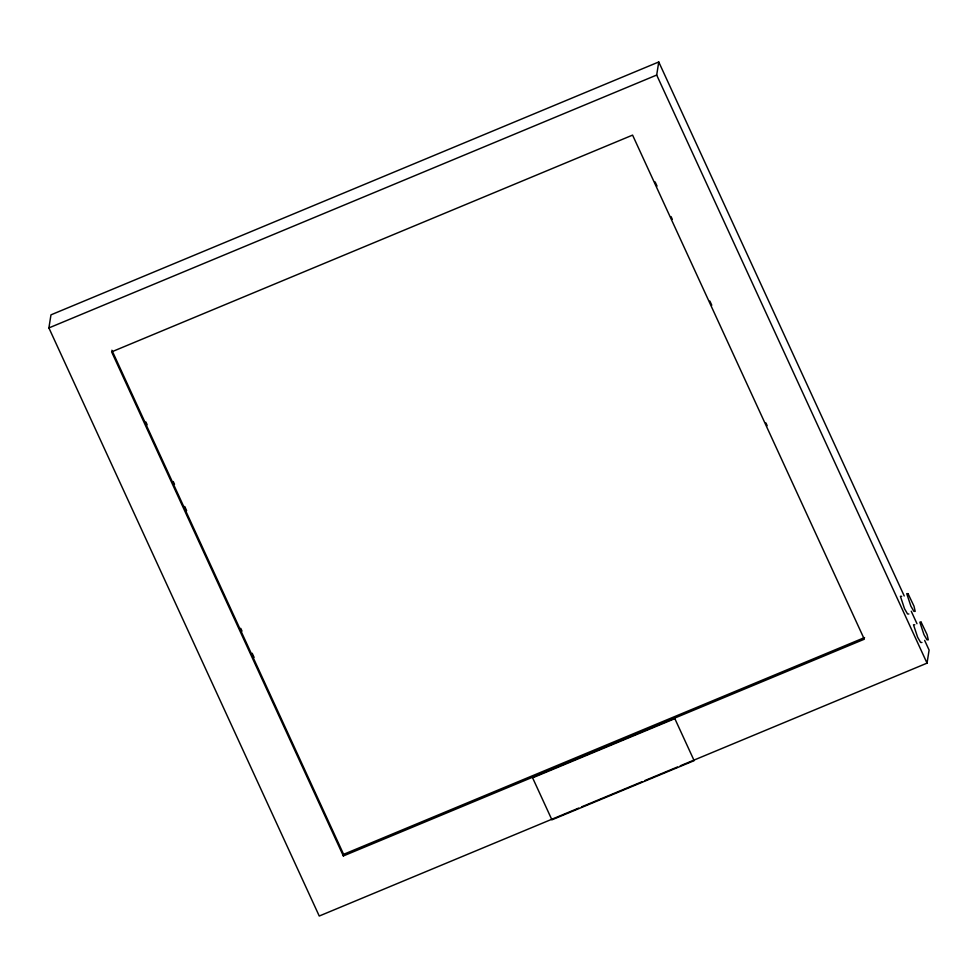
<?xml version="1.0" encoding="UTF-8"?>
<svg xmlns="http://www.w3.org/2000/svg" width="978" height="978" viewBox="0 0 978 978"><rect width="100%" height="100%" fill="white"/><g stroke="black" fill="none" stroke-linecap="round" stroke-linejoin="round"><path stroke-width="1.47" d="M578.719 808.072L319.244 916.031L48.9 327.923L50.966 314.855L658.756 61.969L904.234 595.981M343.351 855.958L111.626 351.872L632.583 135.111L864.307 639.209L343.351 855.958L343.608 854.332L111.883 350.234M680.248 765.823L927.034 663.145L656.69 75.049L658.756 61.969M927.034 663.145L929.1 650.077L924.638 640.37M48.9 327.923L656.69 75.049M343.608 854.332L864.564 637.57M581.543 806.899L642.179 781.666M645.003 780.493L677.436 766.996M901.692 596.323L900.396 596.299L904.54 608.781L907.56 613.976L908.855 614.001M914.785 624.795L913.489 624.771L917.633 637.253L920.64 642.448L921.936 642.473M911.251 611.238L916.985 623.719M655.126 181.945L657.033 186.101M671.042 216.578L672.314 219.341M709.869 301.053L711.788 305.209M765.896 422.912L767.168 425.687M145.881 421.995L147.152 424.77M173.253 481.543L174.524 484.318M184.708 506.47L186.627 510.626M240.735 628.341L242.006 631.116M252.19 653.267L254.097 657.424M674.844 718.647L532.607 777.828L551.922 819.833L694.148 760.652L674.844 718.647M908.036 593.683L906.74 593.658L910.885 606.14L913.892 611.348L915.188 611.372L914.014 606.213L908.036 593.683M921.129 622.155L919.833 622.13L923.965 634.612L926.985 639.82L928.281 639.844L927.095 634.685L921.129 622.155"/></g></svg>
